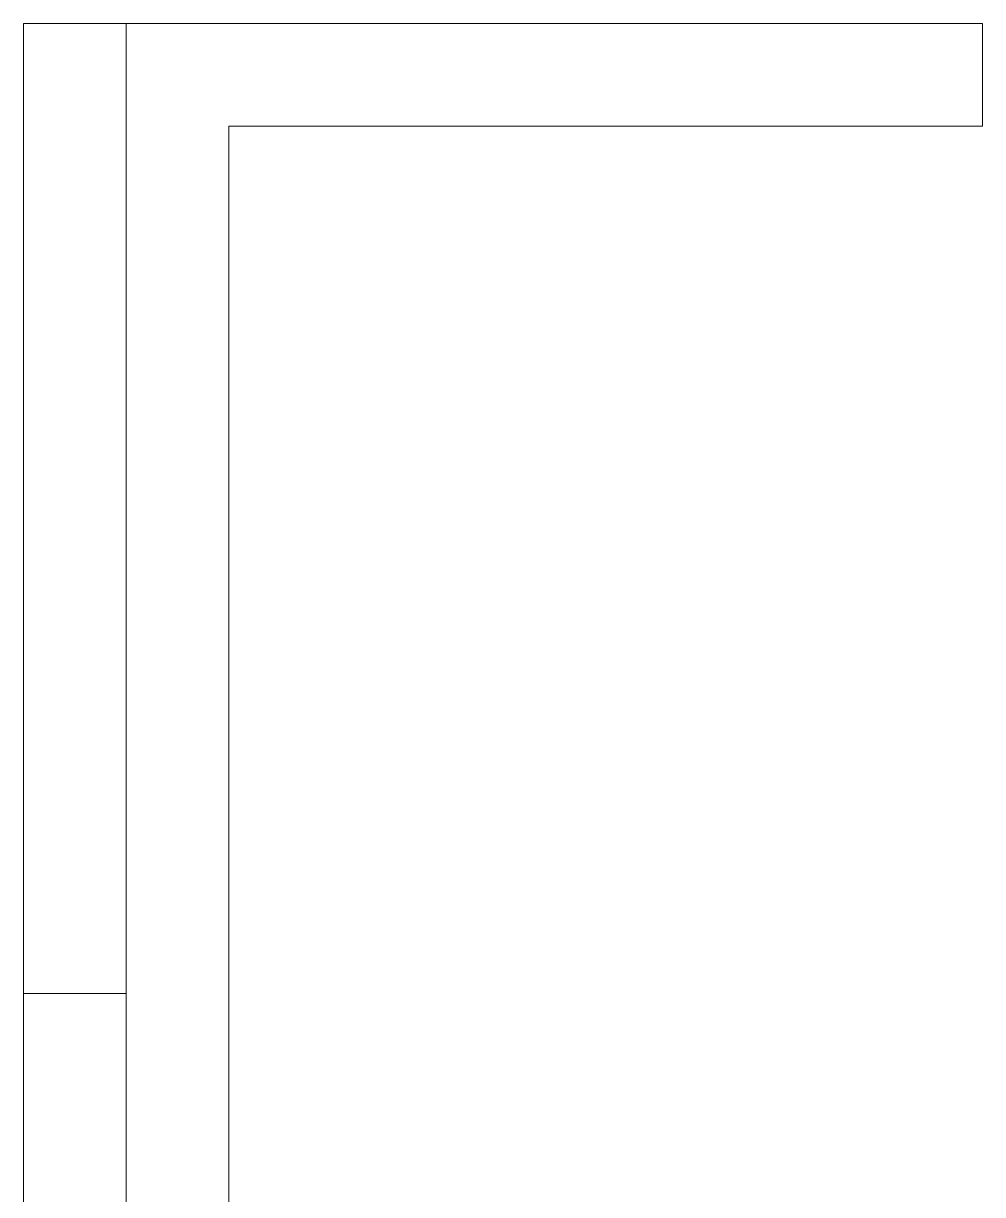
# Model space of a CAD drawing. Header units: millimetres. Extents: x 35540 to 832230, y -10956 to 416550.
# Drawn here: x 87376.3 to 87460.3, y 28723.9 to 28826.5 of the extents above; entities that cross this region are included whole.
import ezdxf

# ---------------------------------------------------------------- set-up
doc = ezdxf.new("R2010")
doc.units = ezdxf.units.MM
doc.layers.add('Q-CASE', color=31, linetype='Continuous', lineweight=5)

# ---------------------------------------------------------------- blocks, each defined once
blk = doc.blocks.new('DLN_Cat Ladder - 750x750x4500 _WDD_-9656512-G_F U_F_A_')
at = {"layer": 'Q-CASE'}
for p, q in [((-189.3, -600), (-189.3, -685)), ((-189.3, -699), (-189.3, -600)), ((-180.3, -600), (-189.3, -600)), ((-189.3, -600), (-180.3, -600)), ((-180.3, -699), (-180.3, -600)), ((-180.3, -600), (-105.3, -600)), ((-105.3, -600), (-180.3, -600)), ((-180.3, -600), (-180.3, -699)), ((-180.3, -600), (-180.3, -699)), ((-180.3, -685), (-180.3, -600)), ((-105.3, -600), (-180.3, -600)), ((-180.3, -600), (-180.3, -699)), ((-180.3, -699), (-180.3, -600)), ((-180.3, -600), (-105.3, -600)), ((-105.3, -600), (-105.3, -609)), ((-105.3, -609), (-105.3, -600)), ((-105.3, -609), (-105.3, -600)), ((-105.3, -600), (-105.3, -609)), ((-105.3, -609), (-171.3, -609)), ((-171.3, -609), (-171.3, -699)), ((-171.3, -708.8), (-171.3, -609)), ((-171.3, -609), (-105.3, -609)), ((-171.3, -708.8), (-171.3, -609)), ((-171.3, -609), (-105.3, -609)), ((-105.3, -609), (-171.3, -609)), ((-171.3, -609), (-171.3, -708.8)), ((-189.3, -685), (-189.3, -699)), ((-189.3, -685), (-180.3, -685)), ((-189.3, -685), (-180.3, -685)), ((-180.3, -699), (-180.3, -685)), ((-189.3, -699), (-189.3, -710.19)), ((-189.3, -749), (-189.3, -699)), ((-180.3, -699), (-180.3, -708.77)), ((-180.3, -699), (-180.3, -708.82)), ((-180.3, -699), (-180.3, -749)), ((-180.3, -708.82), (-180.3, -699)), ((-180.3, -699), (-180.3, -708.77)), ((-180.3, -708.77), (-180.3, -699)), ((-171.3, -708.85), (-171.3, -699))]:
    blk.add_line(p, q, dxfattribs=at)

msp = doc.modelspace()

# ---------------------------------------------------------------- block references
at = {"layer": 'Q-CASE'}
msp.add_blockref('DLN_Cat Ladder - 750x750x4500 _WDD_-9656512-G_F U_F_A_', (87565.59, 29426.49), dxfattribs=at)

doc.saveas('drawing.dxf')
